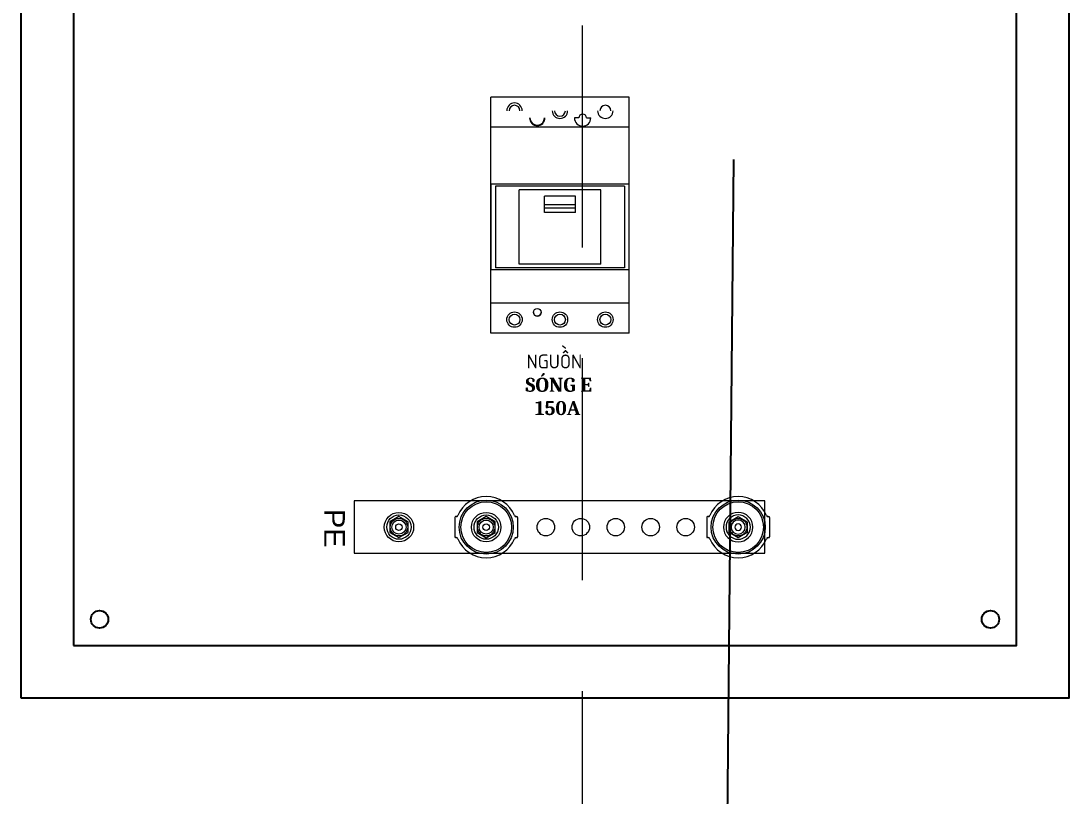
# Model space of a CAD drawing. Extents: x 223136 to 348136, y -32544 to -4064.
# Drawn here: x 313814 to 314414, y -9320 to -8877 of the extents above; entities that cross this region are included whole.
import ezdxf

# ---------------------------------------------------------------- set-up
doc = ezdxf.new("R2010")
doc.units = 0
doc.header["$LTSCALE"] = 20
doc.header["$MEASUREMENT"] = 0
doc.linetypes.add('HIDDEN', pattern=[9.525, 6.35, -3.175])
doc.layers.add('busbar support', color=7, linetype='Continuous', lineweight=13)
doc.layers.add('Cuasau', color=10, linetype='Continuous')
doc.styles.add('Arial$001', font='arial.ttf', dxfattribs={"height": 0.828039})

# ---------------------------------------------------------------- blocks, each defined once
blk = doc.blocks.new('REGET')
at = {"layer": 'busbar support', "color": 40, "lineweight": 13, "ltscale": 0.6}
blk.add_lwpolyline([(259552.21, -230333.7), (259549.2, -230335.43), (259549.2, -230338.9), (259552.21, -230340.63), (259555.21, -230338.9), (259555.21, -230335.43)], close=True, dxfattribs=at)
for radius in [4.84, 4, 2.33, 1.06]:
    blk.add_circle((259552.21, -230337.17), radius, dxfattribs=at)

msp = doc.modelspace()

# ---------------------------------------------------------------- linework, layer by layer
at = {"color": 3, "linetype": 'HIDDEN', "lineweight": 0}
msp.add_line((314135.508, -6021.637), (314135.508, -10063.875), dxfattribs=at)
at = {"lineweight": 0}
for p, q in [((314083.207, -9055.286), (314083.207, -8920.086)), ((314162.455, -8920.086), (314083.207, -8920.086)), ((314162.455, -9055.286), (314162.455, -8920.086)), ((314133.647, -8932.046), (314131.151, -8932.046)), ((314138.015, -8932.046), (314140.511, -8932.046)), ((314162.455, -8937.246), (314083.207, -8937.246)), ((314085.911, -8971.046), (314085.911, -9017.846)), ((314159.751, -8971.046), (314085.911, -8971.046)), ((314099.431, -9015.766), (314099.431, -8973.126)), ((314146.231, -8973.126), (314099.431, -8973.126)), ((314146.231, -9015.766), (314146.231, -8973.126)), ((314159.751, -8971.046), (314159.751, -9017.846)), ((314131.671, -8976.739), (314113.991, -8976.739)), ((314113.991, -8986.151), (314113.991, -8976.739)), ((314131.671, -8976.833), (314113.991, -8976.833)), ((314131.671, -8981.695), (314113.991, -8981.695)), ((314131.671, -8986.151), (314131.671, -8976.739)), ((314131.671, -8983.723), (314113.991, -8983.723)), ((314131.671, -8986.151), (314113.991, -8986.151)), ((314159.751, -9017.846), (314085.911, -9017.846)), ((314146.231, -9015.766), (314099.431, -9015.766)), ((314162.455, -9038.126), (314083.207, -9038.126)), ((314162.455, -9055.286), (314083.207, -9055.286))]:
    msp.add_line(p, q, dxfattribs=at)
at = {"lineweight": 5}
for p, q in [((314062.614, -9160.803), (314062.614, -9171.803)), ((314063.49, -9160.303), (314063.114, -9160.303)), ((314097.739, -9160.303), (314098.114, -9160.303)), ((314098.614, -9160.803), (314098.614, -9171.803)), ((314206.866, -9160.803), (314206.866, -9171.803)), ((314207.741, -9160.303), (314207.366, -9160.303)), ((314241.99, -9160.303), (314242.366, -9160.303)), ((314242.866, -9160.803), (314242.866, -9171.803)), ((314063.49, -9172.303), (314063.114, -9172.303)), ((314097.739, -9172.303), (314098.114, -9172.303)), ((314207.741, -9172.303), (314207.366, -9172.303)), ((314241.99, -9172.303), (314242.366, -9172.303))]:
    msp.add_line(p, q, dxfattribs=at)
at = {"color": 242, "true_color": 0xcd2027}
for points in [[(313814.278, -9264.076), (314414.278, -9264.076), (314414.278, -8464.076), (313814.278, -8464.076)], [(313844.278, -9234.076), (314384.278, -9234.076), (314384.278, -8494.076), (313844.278, -8494.076)]]:
    msp.add_lwpolyline(points, close=True, dxfattribs=at)
at = {"lineweight": 0}
msp.add_lwpolyline([(314083.207, -9018.886), (314162.455, -9018.886), (314162.455, -8970.006), (314083.207, -8970.006)], close=True, dxfattribs=at)
at = {"lineweight": 5}
msp.add_lwpolyline([(314005.125, -9181.299), (314240.124, -9181.299), (314240.124, -9151.299), (314005.125, -9151.299)], close=True, dxfattribs=at)
at = {"lineweight": 0}
for centre, radius in [((314109.831, -9043.326), 2.184), ((314096.831, -9047.486), 4.42), ((314096.831, -9047.486), 3.12), ((314122.831, -9047.486), 4.42), ((314122.831, -9047.486), 3.12), ((314148.831, -9047.486), 4.42), ((314148.831, -9047.486), 3.12)]:
    msp.add_circle(centre, radius, dxfattribs=at)
at = {"lineweight": 5}
for centre, radius in [((314080.614, -9166.303), 15.5), ((314080.614, -9166.303), 14.5), ((314224.866, -9166.303), 15.5), ((314224.866, -9166.303), 14.5), ((314030.662, -9166.299), 5), ((314080.61, -9166.299), 5), ((314080.614, -9166.303), 5), ((314080.614, -9166.303), 5), ((314114.78, -9166.299), 5), ((314134.78, -9166.299), 5), ((314154.78, -9166.299), 5), ((314174.78, -9166.299), 5), ((314194.78, -9166.299), 5), ((314224.866, -9166.303), 5), ((314224.866, -9166.303), 5), ((314224.87, -9166.299), 5)]:
    msp.add_circle(centre, radius, dxfattribs=at)
for centre in [(313859.278, -9219.076), (314369.278, -9219.076)]:
    msp.add_circle(centre, 5)
at = {"lineweight": 0}
for centre, radius, start, end in [((314096.831, -8927.886), 4.42, 0, 180), ((314096.831, -8927.886), 3.12, 0, 180), ((314122.831, -8927.886), 4.42, 180, 0), ((314122.831, -8927.886), 3.12, 180, 0), ((314148.831, -8927.886), 4.42, 180, 0), ((314148.831, -8927.886), 3.12, 0, 180), ((314109.831, -8932.046), 4.42, 180, 0), ((314109.831, -8932.046), 4.16, 180, 0), ((314135.831, -8932.046), 4.68, 180, 0), ((314135.831, -8932.046), 2.184, 0, 180), ((314109.831, -9043.326), 2.184, 180, 0)]:
    msp.add_arc(centre, radius, start, end, dxfattribs=at)
at = {"lineweight": 5}
for centre, radius, start, end in [((314080.614, -9166.303), 17.5, 22.233272, 157.766728), ((314224.866, -9166.303), 17.5, 22.233272, 157.766728), ((314063.114, -9160.803), 0.5, 90, 180), ((314063.49, -9159.303), 1, 270, 337.766728), ((314097.739, -9159.303), 1, 202.233272, 270), ((314098.114, -9160.803), 0.5, 0, 90), ((314207.366, -9160.803), 0.5, 90, 180), ((314207.741, -9159.303), 1, 270, 337.766728), ((314241.99, -9159.303), 1, 202.233272, 270), ((314242.366, -9160.803), 0.5, 0, 90), ((314063.114, -9171.803), 0.5, 180, 270), ((314063.49, -9173.303), 1, 22.233272, 90), ((314080.614, -9166.303), 17.5, 202.233272, 337.766728), ((314097.739, -9173.303), 1, 90, 157.766728), ((314098.114, -9171.803), 0.5, 270, 0), ((314207.366, -9171.803), 0.5, 180, 270), ((314207.741, -9173.303), 1, 22.233272, 90), ((314224.866, -9166.303), 17.5, 202.233272, 337.766728), ((314241.99, -9173.303), 1, 90, 157.766728), ((314242.366, -9171.803), 0.5, 270, 0)]:
    msp.add_arc(centre, radius, start, end, dxfattribs=at)
at = {"layer": 'Cuasau', "color": 2, "linetype": 'ByBlock', "true_color": 0xf1eb1f}
msp.add_line((314186.5, -12764.285), (314222.331, -8955.886), dxfattribs=at)

# ---------------------------------------------------------------- block references
at = {"layer": 'busbar support', "color": 7, "lineweight": 5, "ltscale": 0.6, "yscale": 1.739886907305111, "zscale": 1.739886907305111, "rotation": 180}
for p, xscale in [((765622.146, -409926.919), 1.739886907305111), ((765672.098, -409926.923), 1.739886907305111), ((-137366.618, -409926.923), -1.739886907305111)]:
    msp.add_blockref('REGET', p, dxfattribs=dict(at, xscale=xscale))

# ---------------------------------------------------------------- texts
at = {"color": 7, "lineweight": 5, "true_color": 0x000007, "style": 'Arial$001'}
msp.add_text('PE ', height=11.8254, rotation=270, dxfattribs=at).set_placement((313987.868, -9155.971))
at = {"linetype": 'ByBlock', "insert": (314082.778, -9067.475), "char_height": 8, "attachment_point": 1}
msp.add_mtext_dynamic_manual_height_columns('\\pi20.99258;{\\fCambria|b0|i0|c0|p18;NGUỒN\\P\\pi20.34767;\\fCambria|b1|i0|c0|p18;SÓNG E\\P\\pi25.77041;150A}', width=79.5, gutter_width=1.5, heights=[46.025], dxfattribs=at)

doc.saveas('drawing.dxf')
